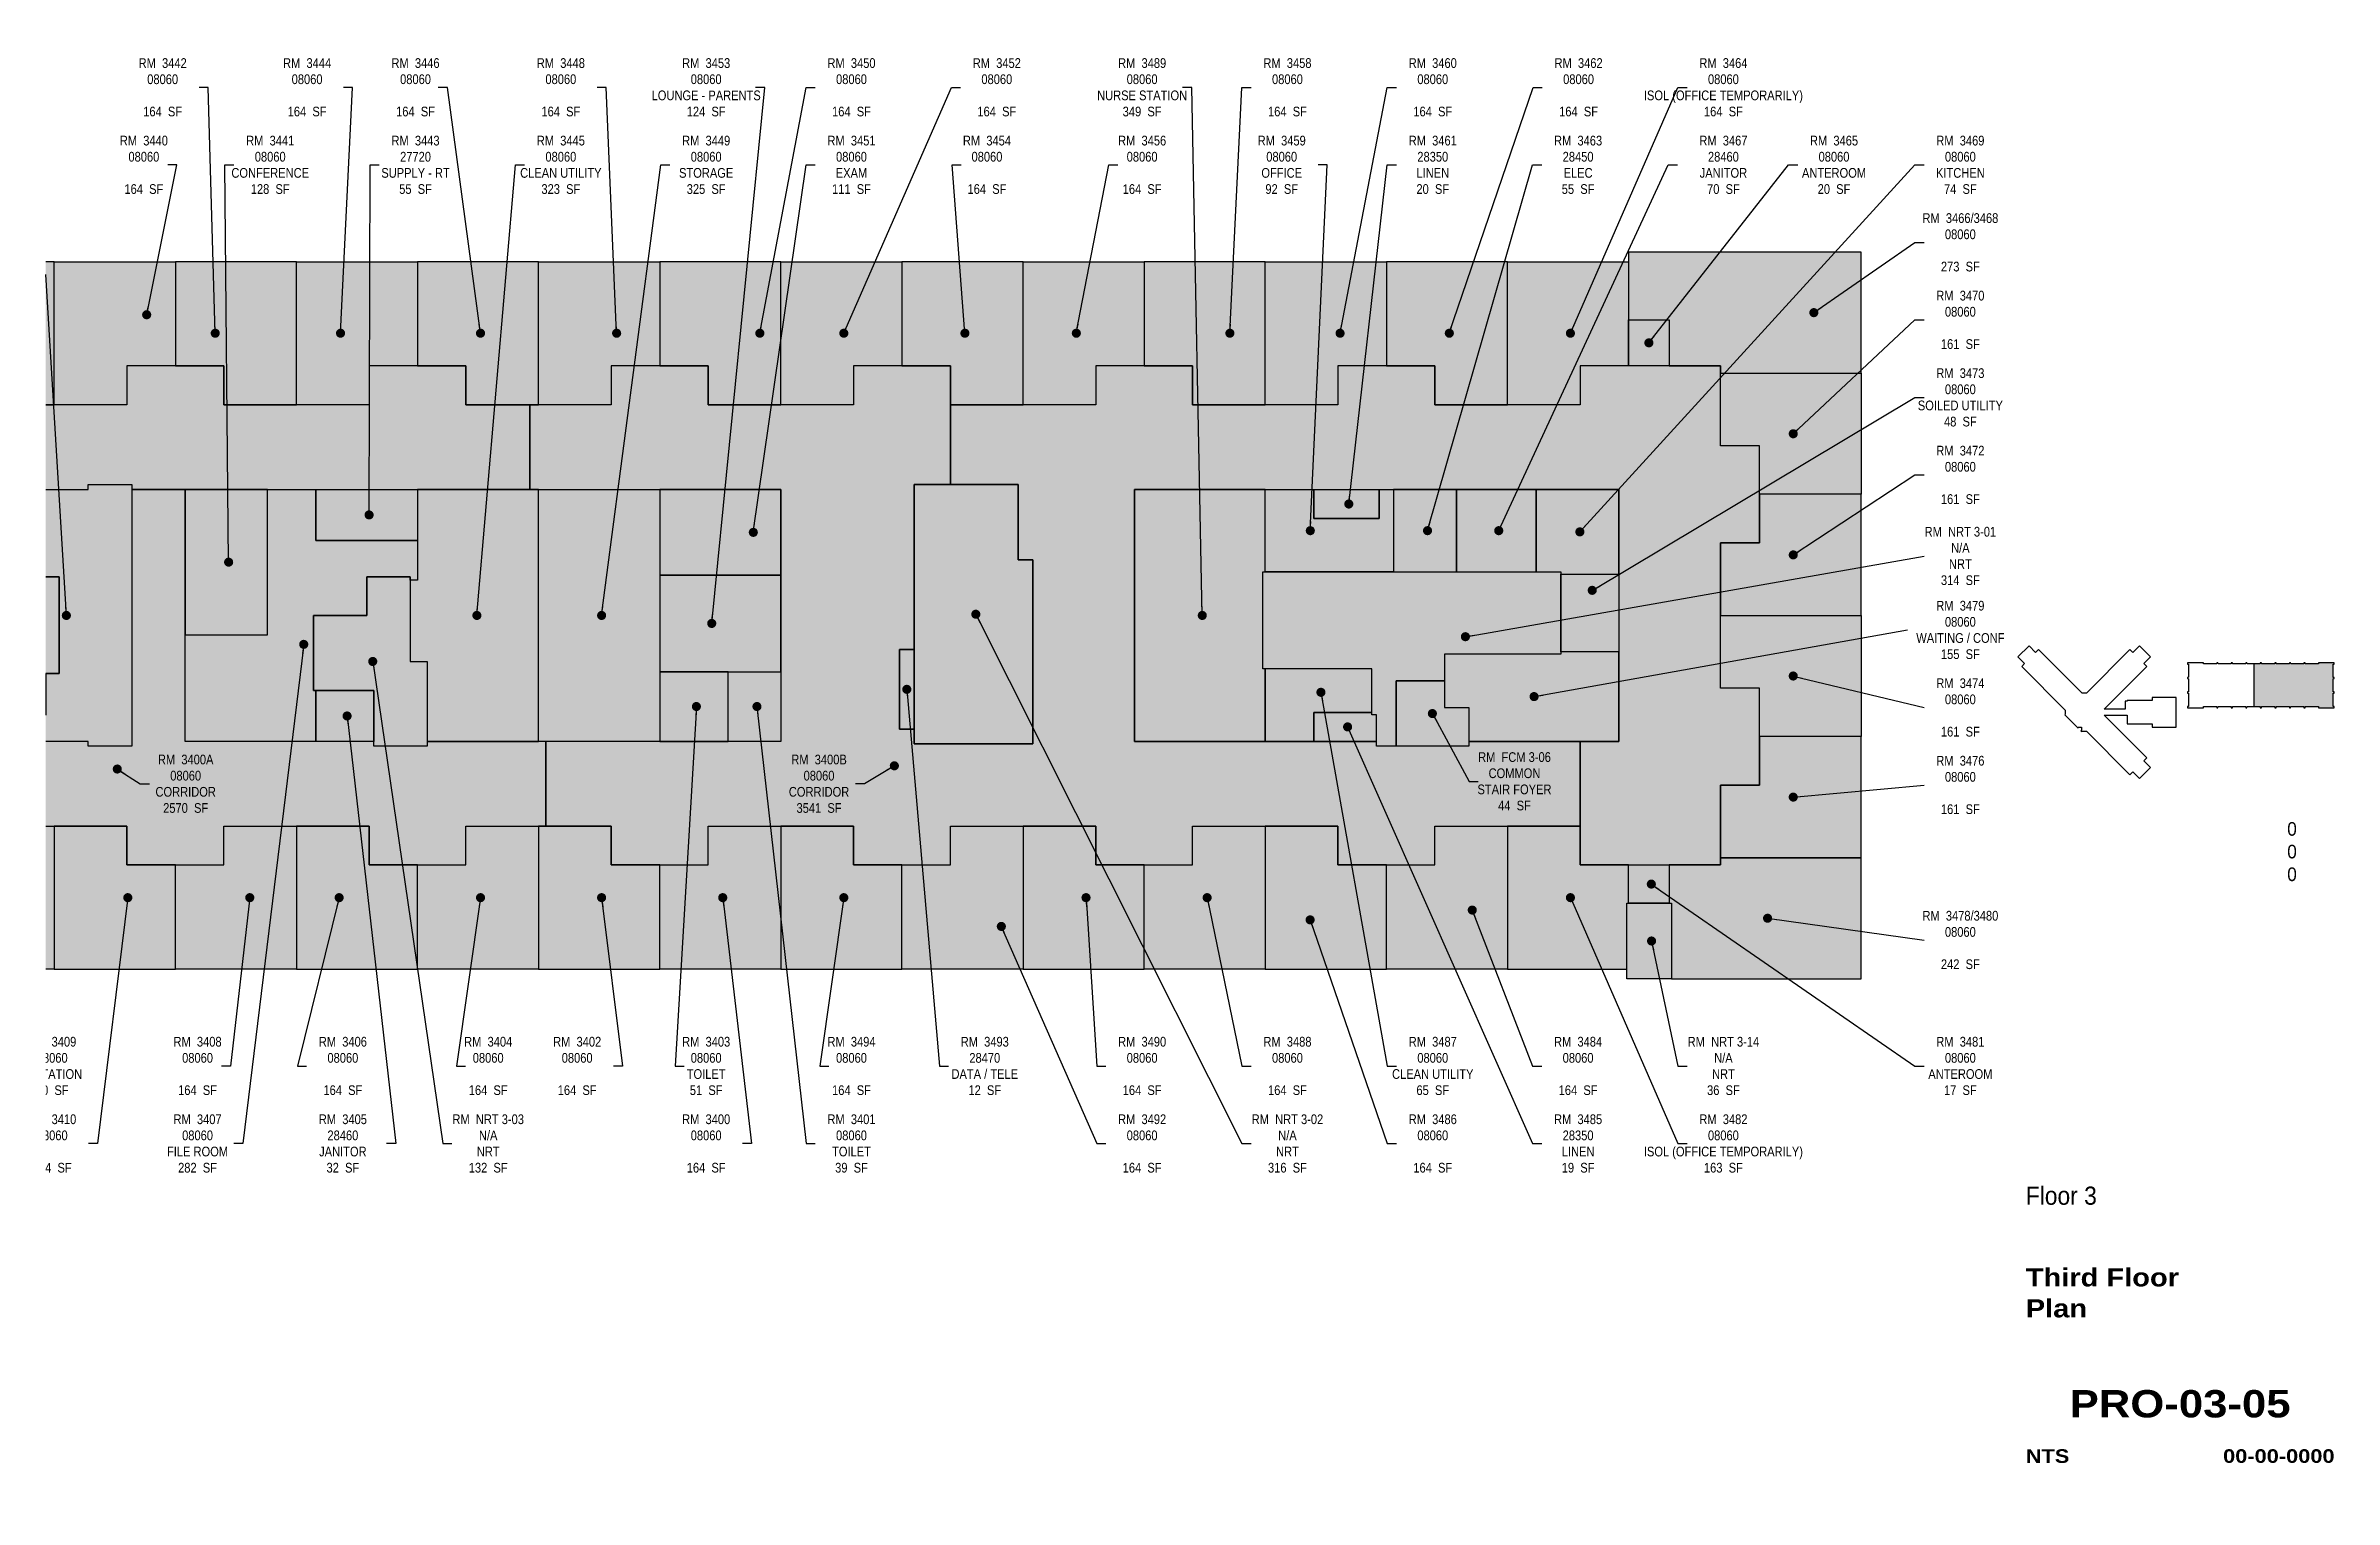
# Paper-space layout '05 new' of a CAD drawing. Header units: inches. Extents: x 0.7 to 16.5, y 0.5 to 10.5.
# The model-space entities are those that its viewports show. They can reach past a viewport. Long polylines and large blocks are cut down to what shows.
import ezdxf
from ezdxf.enums import TextEntityAlignment as Align

# ---------------------------------------------------------------- set-up
doc = ezdxf.new("R2010")
doc.units = ezdxf.units.IN
doc.header["$MEASUREMENT"] = 0
doc.layers.get('DEFPOINTS').update_dxf_attribs({"color": 31})
for name, color, linetype in [('0-LABEL', 3, 'Continuous'), ('1-NRT', 200, 'Continuous'), ('1-NRT-PTN', 253, 'Continuous'), ('3-FCM', 190, 'Continuous'), ('3-FCM-PTN', 9, 'Continuous'), ('4-OCC', 6, 'Continuous'), ('4-OCC-PTN', 95, 'Continuous'), ('T-8', 8, 'Continuous'), ('T-TTLBLK-5', 5, 'Continuous')]:
    doc.layers.add(name, color=color, linetype=linetype)
doc.layers.get('DEFPOINTS').freeze()
doc.styles.add('Arial90', font='arial.ttf', dxfattribs={"width": 0.9})
doc.styles.add('ArialBlack', font='')
doc.styles.add('ArialN', font='ARIALN.TTF')
doc.styles.get('ArialBlack').set_extended_font_data('Arial Black')
doc.dimstyles.new('AB-120', dxfattribs={"dimscale": 120, "dimtxt": 0.125, "dimasz": 0.09375, "dimexe": 0.0625, "dimexo": 0.125, "dimgap": 0.375, "dimtad": 0, "dimtih": 1, "dimtoh": 1, "dimdec": 4, "dimrnd": 0.0625, "dimzin": 0, "dimdsep": 46, "dimlunit": 4, "dimtxsty": 'ArialN', "dimblk": 'ARCHTICK', "dimcen": 0.09375, "dimclrd": 256, "dimclre": 256, "dimclrt": 256, "dimadec": 0, "dimazin": 0, "dimtfac": 1, "dimtdec": 4, "dimtofl": 0, "dimtmove": 2, "dimatfit": 3, "dimldrblk": 'DOT', "dimfxl": 0, "dimfrac": 2, "dimtolj": 1, "dimtzin": 0, "dimlwd": -1, "dimlwe": -1, "dimarcsym": 0})

# ---------------------------------------------------------------- blocks, each defined once
blk = doc.blocks.new('3rd outline')
blk.add_lwpolyline([(14.639, 2.654), (14.562, 2.578), (14.608, 2.532), (14.588, 2.513), (14.888, 2.212), (14.888, 2.184), (14.885, 2.18), (14.977, 2.088), (14.977, 2.095), (15, 2.095), (15, 2.075), (14.995, 2.07), (15.001, 2.064), (15.005, 2.068), (15.033, 2.068), (15.333, 1.767), (15.353, 1.787), (15.398, 1.742), (15.475, 1.818), (15.429, 1.864), (15.449, 1.883), (15.155, 2.177), (15.314, 2.177), (15.314, 2.118), (15.486, 2.118), (15.486, 2.095), (15.651, 2.095), (15.651, 2.3), (15.486, 2.3), (15.486, 2.278), (15.314, 2.278), (15.314, 2.274), (15.3, 2.274), (15.3, 2.219), (15.156, 2.219), (15.449, 2.513), (15.429, 2.532), (15.475, 2.578), (15.398, 2.654), (15.353, 2.609), (15.333, 2.629), (15.033, 2.328), (15.005, 2.328), (14.704, 2.629), (14.684, 2.609)], close=True)
blk.add_lwpolyline([(15.73, 2.537), (15.73, 2.529), (15.737, 2.528), (15.737, 2.438), (15.73, 2.437), (15.73, 2.429), (15.737, 2.428), (15.737, 2.338), (15.73, 2.337), (15.73, 2.329), (15.737, 2.328), (15.737, 2.238), (15.73, 2.237), (15.73, 2.229), (15.838, 2.229), (15.839, 2.236), (15.93, 2.236), (15.93, 2.229), (15.938, 2.229), (15.939, 2.236), (16.03, 2.236), (16.03, 2.229), (16.038, 2.229), (16.039, 2.236), (16.13, 2.236), (16.13, 2.229), (16.138, 2.229), (16.139, 2.236), (16.23, 2.236), (16.23, 2.229), (16.238, 2.229), (16.238, 2.229), (16.239, 2.236), (16.33, 2.236), (16.33, 2.229), (16.338, 2.229), (16.339, 2.236), (16.43, 2.236), (16.43, 2.229), (16.438, 2.229), (16.439, 2.236), (16.53, 2.236), (16.53, 2.229), (16.538, 2.229), (16.539, 2.236), (16.63, 2.236), (16.63, 2.229), (16.738, 2.229), (16.738, 2.237), (16.731, 2.238), (16.731, 2.328), (16.738, 2.329), (16.738, 2.337), (16.731, 2.338), (16.731, 2.428), (16.738, 2.429), (16.738, 2.437), (16.731, 2.437), (16.731, 2.528), (16.738, 2.529), (16.738, 2.537), (16.63, 2.537), (16.63, 2.53), (16.539, 2.53), (16.538, 2.537), (16.53, 2.537), (16.53, 2.53), (16.439, 2.53), (16.438, 2.537), (16.43, 2.537), (16.43, 2.53), (16.339, 2.53), (16.338, 2.537), (16.33, 2.537), (16.33, 2.53), (16.239, 2.53), (16.238, 2.537), (16.23, 2.537), (16.23, 2.53), (16.139, 2.53), (16.138, 2.537), (16.13, 2.537), (16.13, 2.53), (16.039, 2.53), (16.038, 2.537), (16.03, 2.537), (16.03, 2.53), (15.939, 2.53), (15.938, 2.537), (15.93, 2.537), (15.93, 2.53), (15.839, 2.53), (15.838, 2.537), (15.73, 2.537)])
blk = doc.blocks.new('sheettext_11x17_occ')
at = {"style": 'Arial90', "width": 0.9}
for tag, p in [('INTERIORGROSSAREA', (1.865, 4.565)), ('USEABLEAREA', (1.865, 4.409)), ('COMMONAREA', (1.865, 4.253))]:
    blk.add_attdef(tag, text='', height=0.0938, dxfattribs=at).set_placement(p, align=Align.RIGHT)
blk.add_attdef('FLOOR', text='', height=0.125, dxfattribs=at).set_placement((0, 2.151), align=Align.TOP_LEFT)
at = {"layer": 'T-8', "style": 'ArialBlack'}
for tag, p, height in [('TITLE_1', (0, 1.464), 0.125), ('TITLE_2', (0, 1.251), 0.125), ('SCALE', (0, 0.25), 0.0938)]:
    blk.add_attdef(tag, p, '', height=height, dxfattribs=at)
blk.add_attdef('DWG#', text='', height=0.188, dxfattribs=at).set_placement((1.062, 0.751), align=Align.TOP_CENTER)
blk.add_attdef('DATE', text='', height=0.0938, dxfattribs=at).set_placement((2.125, 0.25), align=Align.RIGHT)
blk = doc.blocks.new('_ArchTick')
at = {"const_width": 0.15}
blk.add_lwpolyline([(-0.5, -0.5), (0.5, 0.5)], dxfattribs=at)
blk = doc.blocks.new('_Dot')
at = {"lineweight": -2}
blk.add_line((-0.5, 0), (-1, 0), dxfattribs=at)
at = {"const_width": 0.5}
blk.add_lwpolyline([(-0.25, 0, 1), (0.25, 0, 1)], format="xyb", close=True, dxfattribs=at)

msp = doc.modelspace()

# ---------------------------------------------------------------- hatches: boundary and pattern name
at = {"layer": '1-NRT-PTN'}
for points in [[(886.5, 2057.5), (661.5, 2057.5), (661.5, 2159.5), (781.5, 2159.5), (781.5, 2225.5), (817.5, 2225.5), (817.5, 2195.5), (871.5, 2195.5), (871.5, 2273.5), (892.5, 2273.5), (892.5, 2195.5), (892.5, 2159.5), (1036.5, 2159.5), (1036.5, 2039.5), (886.5, 2039.5)], [(2242.5, 1952.5), (2242.5, 2180.5), (2224.5, 2180.5), (2224.5, 2273.5), (2095.5, 2273.5), (2095.5, 1952.5)], [(1492.5, 2054.5), (1492.5, 1949.5), (1426.5, 1949.5), (1426.5, 2018.5), (1351.5, 2018.5), (1351.5, 2111.5), (1417.5, 2111.5), (1417.5, 2159.5), (1471.5, 2159.5), (1471.5, 2054.5)], [(2662.5, 2045.5), (2527.5, 2045.5), (2527.5, 2165.5), (2896.5, 2165.5), (2896.5, 2063.5), (2752.5, 2063.5), (2752.5, 2030.5), (2692.5, 2030.5), (2692.5, 1949.5), (2668.5, 1949.5), (2668.5, 1988.5), (2662.5, 1988.5)], [(2978.4, 1755.1), (3033.5, 1755.1), (3033.5, 1661.5), (2978.4, 1661.5)]]:
    msp.add_hatch(color=256, dxfattribs=at).paths.add_polyline_path(points)
at = {"layer": '3-FCM-PTN'}
msp.add_hatch(color=256, dxfattribs=at).paths.add_polyline_path([(2752.5, 2030.5), (2752.5, 1997.5), (2782.5, 1997.5), (2782.5, 1949.5), (2692.5, 1949.5), (2692.5, 2030.5)])
at = {"layer": '4-OCC-PTN'}
for color, points in [(10, [(3030.9, 2477.7), (3030.9, 2420.5), (3094.5, 2420.5), (3094.5, 2411.5), (3268.5, 2411.5), (3268.5, 2561.5), (3004.5, 2561.5), (2980.5, 2561.5), (2980.5, 2477.7)]), (10, [(880.5, 2420.5), (940.5, 2420.5), (940.5, 2372.5), (1030.5, 2372.5), (1030.5, 2549.5), (880.5, 2549.5)]), (10, [(1180.5, 2420.5), (1120.5, 2420.5), (1120.5, 2372.5), (1030.5, 2372.5), (1030.5, 2549.5), (1180.5, 2549.5)]), (10, [(1180.5, 2420.5), (1240.5, 2420.5), (1240.5, 2372.5), (1330.5, 2372.5), (1330.5, 2549.5), (1180.5, 2549.5)]), (10, [(1480.5, 2420.5), (1420.5, 2420.5), (1420.5, 2372.5), (1330.5, 2372.5), (1330.5, 2549.5), (1480.5, 2549.5)]), (10, [(1480.5, 2420.5), (1540.5, 2420.5), (1540.5, 2372.5), (1630.5, 2372.5), (1630.5, 2549.5), (1480.5, 2549.5)]), (10, [(1780.5, 2420.5), (1720.5, 2420.5), (1720.5, 2372.5), (1630.5, 2372.5), (1630.5, 2549.5), (1780.5, 2549.5)]), (10, [(1780.5, 2420.5), (1840.5, 2420.5), (1840.5, 2372.5), (1930.5, 2372.5), (1930.5, 2549.5), (1780.5, 2549.5)]), (10, [(2080.5, 2420.5), (2020.5, 2420.5), (2020.5, 2372.5), (1930.5, 2372.5), (1930.5, 2549.5), (2080.5, 2549.5)]), (10, [(2080.5, 2420.5), (2140.5, 2420.5), (2140.5, 2372.5), (2230.5, 2372.5), (2230.5, 2549.5), (2080.5, 2549.5)]), (10, [(2380.5, 2420.5), (2320.5, 2420.5), (2320.5, 2372.5), (2230.5, 2372.5), (2230.5, 2549.5), (2380.5, 2549.5)]), (10, [(2380.5, 2420.5), (2440.5, 2420.5), (2440.5, 2372.5), (2530.5, 2372.5), (2530.5, 2549.5), (2380.5, 2549.5)]), (10, [(2680.5, 2420.5), (2620.5, 2420.5), (2620.5, 2372.5), (2530.5, 2372.5), (2530.5, 2549.5), (2680.5, 2549.5)]), (10, [(2680.5, 2420.5), (2740.5, 2420.5), (2740.5, 2372.5), (2830.5, 2372.5), (2830.5, 2549.5), (2680.5, 2549.5)]), (10, [(2980.5, 2477.7), (2980.5, 2420.5), (2920.5, 2420.5), (2920.5, 2372.5), (2830.5, 2372.5), (2830.5, 2549.5), (2980.5, 2549.5)]), (10, [(2980.5, 2477.7), (3030.9, 2477.7), (3030.9, 2420.5), (2980.5, 2420.5)]), (10, [(1619.5, 2267.6), (1930.5, 2267.5), (1930.5, 1955.5), (1639.5, 1955.5), (1639.5, 1850.5), (1720.5, 1850.5), (1720.5, 1802.5), (1840.5, 1802.5), (1840.5, 1850.5), (2020.5, 1850.5), (2020.5, 1802.5), (2140.5, 1802.5), (2140.5, 1850.5), (2320.5, 1850.5), (2320.5, 1802.5), (2440.5, 1802.5), (2440.5, 1850.5), (2620.5, 1850.5), (2620.5, 1802.5), (2740.5, 1802.5), (2740.5, 1850.5), (2920.5, 1850.5), (2920.5, 1955.5), (2782.5, 1955.5), (2782.5, 1949.5), (2668.5, 1949.5), (2668.5, 1955.5), (2368.5, 1955.5), (2368.5, 2267.5), (2968.5, 2267.5), (2968.5, 1955.5), (2920.5, 1955.5), (2920.5, 1802.5), (3094.5, 1802.5), (3094.5, 1901.5), (3142.5, 1901.5), (3142.5, 2021.5), (3094.5, 2021.5), (3094.5, 2201.5), (3142.5, 2201.5), (3142.5, 2321.5), (3094.5, 2321.5), (3094.5, 2420.5), (2920.5, 2420.5), (2920.5, 2372.5), (2740.5, 2372.5), (2740.5, 2420.5), (2620.5, 2420.5), (2620.5, 2372.5), (2440.5, 2372.5), (2440.5, 2420.5), (2320.5, 2420.5), (2320.5, 2372.5), (2140.5, 2372.5), (2140.5, 2273.5), (2224.5, 2273.5), (2224.5, 2180.5), (2242.5, 2180.5), (2242.5, 1952.5), (2095.5, 1952.5), (2095.5, 1970.5), (2077.5, 1970.5), (2077.5, 2069.5), (2095.5, 2069.5), (2095.5, 2273.5), (2140.5, 2273.5), (2140.5, 2420.5), (2020.5, 2420.5), (2020.5, 2372.5), (1840.5, 2372.5), (1840.5, 2420.5), (1720.5, 2420.5), (1720.5, 2372.5), (1619.5, 2372.5)]), (10, [(3142.5, 2261.5), (3142.5, 2321.5), (3094.5, 2321.5), (3094.5, 2411.5), (3268.5, 2411.5), (3268.5, 2261.5)]), (10, [(1020.5, 1988.5), (1020.5, 2039.5), (1036.5, 2039.5), (1036.5, 2159.5), (988.5, 2159.5), (988.5, 2228.5), (958.5, 2228.5), (958.5, 2267.5), (1072.5, 2267.5), (1072.5, 2273.5), (1126.5, 2273.5), (1126.5, 1949.5), (1072.5, 1949.5), (1072.5, 1955.5), (973.5, 1955.5), (973.5, 1988.5)]), (10, [(1480.5, 2204.5), (1480.5, 2155), (1471.5, 2155), (1471.5, 2159.5), (1417.5, 2159.5), (1417.5, 2111.5), (1351.5, 2111.5), (1351.5, 2018.5), (1354.5, 2018.5), (1354.5, 1955.5), (1192.5, 1955.5), (1192.5, 2069.5), (1192.5, 2087.5), (1294.5, 2087.5), (1294.5, 2267.5), (1354.5, 2267.5), (1354.5, 2204.5)]), (10, [(1294.5, 2267.5), (1192.5, 2267.5), (1192.5, 2159.5), (1192.5, 2087.5), (1294.5, 2087.5)]), (33, [(1480.5, 2267.5), (1480.5, 2204.5), (1354.5, 2204.5), (1354.5, 2267.5)]), (10, [(1480.5, 2267.5), (1480.5, 2155), (1471.5, 2155), (1471.5, 2054.5), (1492.5, 2054.5), (1492.5, 1955.5), (1630.5, 1955.5), (1630.5, 2267.5)]), (10, [(1780.5, 2267.5), (1780.5, 1955.5), (1630.5, 1955.5), (1630.5, 2267.5)]), (10, [(1780.5, 2267.5), (1780.5, 2161.3), (1930.5, 2161.3), (1930.5, 2267.5)]), (10, [(2527.5, 2165.5), (2530.5, 2165.5), (2530.5, 2267.5), (2368.5, 2267.5), (2368.5, 1955.5), (2530.5, 1955.5), (2530.5, 2045.5), (2527.5, 2045.5)]), (10, [(2689.5, 2267.5), (2689.5, 2165.5), (2530.5, 2165.5), (2530.5, 2267.5), (2587.5, 2267.5), (2590.5, 2267.5), (2590.5, 2231.5), (2671.5, 2231.5), (2671.5, 2267.5)]), (51, [(2671.5, 2267.5), (2671.5, 2231.5), (2590.5, 2231.5), (2590.5, 2267.5)]), (55, [(2689.5, 2267.5), (2689.5, 2165.5), (2767.5, 2165.5), (2767.5, 2267.5), (2749.5, 2267.5)]), (201, [(2767.5, 2267.5), (2767.5, 2165.5), (2865.9, 2165.5), (2865.9, 2267.5)]), (10, [(2968.5, 2267.5), (2865.9, 2267.5), (2865.9, 2165.5), (2896.5, 2165.5), (2896.5, 2162.5), (2968.5, 2162.5)]), (10, [(3142.5, 2261.5), (3142.5, 2201.5), (3094.5, 2201.5), (3094.5, 2111.5), (3268.5, 2111.5), (3268.5, 2261.5)]), (10, [(1780.5, 2161.3), (1780.5, 2041.8), (1930.5, 2041.8), (1930.5, 2161.3)]), (10, [(2968.5, 2162.5), (2896.5, 2162.5), (2896.5, 2066.5), (2968.5, 2066.5)]), (10, [(3142.5, 1961.5), (3142.5, 2021.5), (3094.5, 2021.5), (3094.5, 2111.5), (3268.5, 2111.5), (3268.5, 1961.5)]), (62, [(2095.5, 2069.5), (2077.5, 2069.5), (2077.5, 1970.5), (2095.5, 1970.5)]), (10, [(1780.5, 2041.8), (1780.5, 1955.5), (1862.8, 1955.5), (1865.2, 1955.5), (1865.2, 2041.8)]), (10, [(1865.2, 2041.8), (1930.5, 2041.8), (1930.5, 1955.5), (1865.2, 1955.5)]), (10, [(2530.5, 2045.5), (2530.5, 1955.5), (2587.5, 1955.5), (2590.5, 1955.5), (2590.5, 1988.5), (2590.5, 1991.5), (2662.5, 1991.5), (2662.5, 2045.5)]), (10, [(2968.5, 2066.5), (2896.5, 2066.5), (2896.5, 2063.5), (2752.5, 2063.5), (2752.5, 1997.5), (2782.5, 1997.5), (2782.5, 1955.5), (2968.5, 1955.5)]), (10, [(1020.5, 2039.5), (880.5, 2039.5), (880.5, 1988.5), (1020.5, 1988.5)]), (201, [(1354.5, 2018.5), (1426.5, 2018.5), (1426.5, 1955.5), (1354.5, 1955.5)]), (51, [(2668.5, 1955.5), (2668.5, 1988.5), (2662.5, 1988.5), (2662.5, 1991.5), (2590.5, 1991.5), (2590.5, 1955.5)]), (10, [(3142.5, 1961.5), (3142.5, 1901.5), (3094.5, 1901.5), (3094.5, 1811.5), (3268.5, 1811.5), (3268.5, 1961.5)]), (10, [(880.5, 1802.5), (940.5, 1802.5), (940.5, 1850.5), (1030.5, 1850.5), (1030.5, 1673.5), (880.5, 1673.5)]), (10, [(1180.5, 1802.5), (1120.5, 1802.5), (1120.5, 1850.5), (1030.5, 1850.5), (1030.5, 1673.5), (1180.5, 1673.5)]), (10, [(1180.5, 1802.5), (1240.5, 1802.5), (1240.5, 1850.5), (1330.5, 1850.5), (1330.5, 1673.5), (1180.5, 1673.5)]), (10, [(1480.5, 1802.5), (1420.5, 1802.5), (1420.5, 1850.5), (1330.5, 1850.5), (1330.5, 1673.5), (1480.5, 1673.5)]), (10, [(1480.5, 1802.5), (1540.5, 1802.5), (1540.5, 1850.5), (1630.5, 1850.5), (1630.5, 1673.5), (1480.5, 1673.5)]), (10, [(1780.5, 1802.5), (1720.5, 1802.5), (1720.5, 1850.5), (1630.5, 1850.5), (1630.5, 1673.5), (1780.5, 1673.5)]), (10, [(1780.5, 1802.5), (1840.5, 1802.5), (1840.5, 1850.5), (1930.5, 1850.5), (1930.5, 1673.5), (1780.5, 1673.5)]), (10, [(2080.5, 1802.5), (2020.5, 1802.5), (2020.5, 1850.5), (1930.5, 1850.5), (1930.5, 1673.5), (2080.5, 1673.5)]), (10, [(2080.5, 1802.5), (2140.5, 1802.5), (2140.5, 1850.5), (2230.5, 1850.5), (2230.5, 1673.5), (2080.5, 1673.5)]), (10, [(2380.5, 1802.5), (2320.5, 1802.5), (2320.5, 1850.5), (2230.5, 1850.5), (2230.5, 1673.5), (2380.5, 1673.5)]), (10, [(2380.5, 1802.5), (2440.5, 1802.5), (2440.5, 1850.5), (2530.5, 1850.5), (2530.5, 1673.5), (2380.5, 1673.5)]), (10, [(2680.5, 1802.5), (2620.5, 1802.5), (2620.5, 1850.5), (2530.5, 1850.5), (2530.5, 1673.5), (2680.5, 1673.5)]), (10, [(2680.5, 1802.5), (2740.5, 1802.5), (2740.5, 1850.5), (2830.5, 1850.5), (2830.5, 1673.5), (2680.5, 1673.5)]), (10, [(2980.5, 1802.5), (2920.5, 1802.5), (2920.5, 1850.5), (2830.5, 1850.5), (2830.5, 1673.5), (2978.4, 1673.5), (2978.4, 1755.1), (2980.5, 1755.1)]), (10, [(2980.5, 1802.5), (3030.9, 1802.5), (3030.9, 1755.1), (2980.5, 1755.1)]), (10, [(3033.5, 1661.5), (3268.5, 1661.5), (3268.5, 1811.5), (3094.5, 1811.5), (3094.5, 1802.5), (3030.9, 1802.5), (3030.9, 1755.1), (3033.5, 1755.1)])]:
    msp.add_hatch(color=color, dxfattribs=at).paths.add_polyline_path(points)
h = msp.add_hatch(color=10, dxfattribs=at)
h.dxf.hatch_style = 1
h.paths.add_polyline_path([(1619.5, 2372.5), (1540.5, 2372.5), (1540.5, 2420.5), (1420.5, 2420.5), (1420.5, 2372.5), (1240.5, 2372.5), (1240.5, 2420.5), (1120.5, 2420.5), (1120.5, 2372.5), (940.5, 2372.5), (940.5, 2420.5), (820.5, 2420.5), (820.5, 2372.5), (640.5, 2372.5), (640.5, 2420.5), (466.5, 2420.5), (466.5, 2321.5), (418.5, 2321.5), (418.5, 2201.5), (466.5, 2201.5), (466.5, 2122.6), (418.5, 2122.6), (418.5, 1901.5), (466.5, 1901.5), (466.5, 1802.5), (640.5, 1802.5), (640.5, 1850.5), (820.5, 1850.5), (820.5, 1802.5), (940.5, 1802.5), (940.5, 1850.5), (1120.5, 1850.5), (1120.5, 1802.5), (1240.5, 1802.5), (1240.5, 1850.5), (1420.5, 1850.5), (1420.5, 1802.5), (1540.5, 1802.5), (1540.5, 1850.5), (1639.5, 1850.5), (1639.5, 1955.5), (1492.5, 1955.5), (1492.5, 1949.5), (1426.5, 1949.5), (1426.5, 1955.5), (1192.5, 1955.5), (1192.5, 2267.5), (1126.5, 2267.5), (1126.5, 1949.5), (1072.5, 1949.5), (1072.5, 1955.5), (592.5, 1955.5), (592.5, 2267.5), (781.5, 2267.5), (781.5, 2273.5), (892.5, 2273.5), (892.5, 2267.5), (1072.5, 2267.5), (1072.5, 2273.5), (1126.5, 2273.5), (1126.5, 2267.5), (1619.5, 2267.5)])

# ---------------------------------------------------------------- linework, layer by layer
at = {"layer": '1-NRT'}
for points in [[(886.5, 2057.5), (661.5, 2057.5), (661.5, 2057.5), (661.5, 2159.5), (781.5, 2159.5), (781.5, 2225.5), (817.5, 2225.5), (817.5, 2195.5), (871.5, 2195.5), (871.5, 2273.5), (892.5, 2273.5), (892.5, 2195.5), (892.5, 2159.5), (1036.5, 2159.5), (1036.5, 2039.5), (886.5, 2039.5)], [(2242.5, 1952.5), (2242.5, 2180.5), (2224.5, 2180.5), (2224.5, 2273.5), (2095.5, 2273.5), (2095.5, 1952.5)]]:
    msp.add_lwpolyline(points, close=True, dxfattribs=at)
for points in [[(1492.5, 2054.5), (1492.5, 1949.5), (1426.5, 1949.5), (1426.5, 2018.5), (1351.5, 2018.5), (1351.5, 2111.5), (1417.5, 2111.5), (1417.5, 2159.5), (1471.5, 2159.5), (1471.5, 2054.5), (1492.5, 2054.5)], [(2662.5, 2045.5), (2662.5, 2045.5), (2527.5, 2045.5), (2527.5, 2165.5), (2896.5, 2165.5), (2896.5, 2063.5), (2752.5, 2063.5), (2752.5, 2030.5), (2692.5, 2030.5), (2692.5, 1949.5), (2668.5, 1949.5), (2668.5, 1988.5), (2662.5, 1988.5), (2662.5, 2045.5)], [(2978.4, 1755.1), (3033.5, 1755.1), (3033.5, 1661.5), (2978.4, 1661.5), (2978.4, 1755.1)]]:
    msp.add_lwpolyline(points, dxfattribs=at)
at = {"layer": '3-FCM'}
msp.add_lwpolyline([(2752.5, 2030.5), (2752.5, 1997.5), (2782.5, 1997.5), (2782.5, 1949.5), (2692.5, 1949.5), (2692.5, 2030.5)], close=True, dxfattribs=at)
at = {"layer": '4-OCC'}
for points in [[(3030.9, 2477.7), (3030.9, 2420.5), (3094.5, 2420.5), (3094.5, 2411.5), (3268.5, 2411.5), (3268.5, 2561.5), (3004.5, 2561.5), (2980.5, 2561.5), (2980.5, 2561.5), (2980.5, 2477.7)], [(2980.5, 2477.7), (3030.9, 2477.7), (3030.9, 2420.5), (2980.5, 2420.5)], [(1619.5, 2267.6), (1930.5, 2267.5), (1930.5, 1955.5), (1639.5, 1955.5), (1639.5, 1850.5), (1720.5, 1850.5), (1720.5, 1802.5), (1840.5, 1802.5), (1840.5, 1850.5), (2020.5, 1850.5), (2020.5, 1802.5), (2140.5, 1802.5), (2140.5, 1850.5), (2320.5, 1850.5), (2320.5, 1802.5), (2440.5, 1802.5), (2440.5, 1850.5), (2620.5, 1850.5), (2620.5, 1802.5), (2740.5, 1802.5), (2740.5, 1850.5), (2920.5, 1850.5), (2920.5, 1955.5), (2782.5, 1955.5), (2782.5, 1949.5), (2668.5, 1949.5), (2668.5, 1955.5), (2368.5, 1955.5), (2368.5, 2267.5), (2968.5, 2267.5), (2968.5, 1955.5), (2920.5, 1955.5), (2920.5, 1802.5), (3094.5, 1802.5), (3094.5, 1901.5), (3142.5, 1901.5), (3142.5, 2021.5), (3094.5, 2021.5), (3094.5, 2201.5), (3142.5, 2201.5), (3142.5, 2321.5), (3094.5, 2321.5), (3094.5, 2420.5), (2920.5, 2420.5), (2920.5, 2372.5), (2740.5, 2372.5), (2740.5, 2420.5), (2620.5, 2420.5), (2620.5, 2372.5), (2440.5, 2372.5), (2440.5, 2420.5), (2320.5, 2420.5), (2320.5, 2372.5), (2140.5, 2372.5), (2140.5, 2273.5), (2224.5, 2273.5), (2224.5, 2180.5), (2242.5, 2180.5), (2242.5, 1952.5), (2095.5, 1952.5), (2095.5, 1970.5), (2077.5, 1970.5), (2077.5, 2069.5), (2095.5, 2069.5), (2095.5, 2273.5), (2140.5, 2273.5), (2140.5, 2420.5), (2020.5, 2420.5), (2020.5, 2372.5), (1840.5, 2372.5), (1840.5, 2420.5), (1720.5, 2420.5), (1720.5, 2372.5), (1619.5, 2372.5), (1619.5, 2267.6)], [(1020.5, 1988.5), (1020.5, 2039.5), (1036.5, 2039.5), (1036.5, 2159.5), (988.5, 2159.5), (988.5, 2228.5), (958.5, 2228.5), (958.5, 2228.5), (958.5, 2228.5), (958.5, 2267.5), (1072.5, 2267.5), (1072.5, 2273.5), (1072.5, 2273.5), (1126.5, 2273.5), (1126.5, 1949.5), (1072.5, 1949.5), (1072.5, 1955.5), (973.5, 1955.5), (973.5, 1988.5)], [(1780.5, 2267.5), (1780.5, 1955.5), (1780.5, 1955.5), (1780.5, 1955.5), (1630.5, 1955.5), (1630.5, 2267.5), (1780.5, 2267.5), (1780.5, 2267.5), (1780.5, 2267.5)], [(2530.5, 2045.5), (2530.5, 1955.5), (2587.5, 1955.5), (2590.5, 1955.5), (2590.5, 1988.5), (2590.5, 1991.5), (2662.5, 1991.5), (2662.5, 2045.5)], [(2668.5, 1955.5), (2668.5, 1988.5), (2662.5, 1988.5), (2662.5, 1991.5), (2590.5, 1991.5), (2590.5, 1955.5), (2668.5, 1955.5)], [(2980.5, 1802.5), (2920.5, 1802.5), (2920.5, 1850.5), (2830.5, 1850.5), (2830.5, 1673.5), (2978.4, 1673.5), (2978.4, 1673.5), (2978.4, 1673.5), (2978.4, 1673.5), (2978.4, 1755.1), (2980.5, 1755.1)], [(2980.5, 1802.5), (3030.9, 1802.5), (3030.9, 1755.1), (2980.5, 1755.1)], [(3033.5, 1661.5), (3033.5, 1661.5), (3033.5, 1661.5), (3268.5, 1661.5), (3268.5, 1811.5), (3094.5, 1811.5), (3094.5, 1802.5), (3030.9, 1802.5), (3030.9, 1802.5), (3030.9, 1755.1), (3033.5, 1755.1)]]:
    msp.add_lwpolyline(points, close=True, dxfattribs=at)
for points in [[(880.5, 2420.5), (940.5, 2420.5), (940.5, 2372.5), (1030.5, 2372.5), (1030.5, 2549.5), (880.5, 2549.5), (880.5, 2549.5), (880.5, 2549.5), (880.5, 2420.5)], [(1180.5, 2420.5), (1120.5, 2420.5), (1120.5, 2372.5), (1030.5, 2372.5), (1030.5, 2549.5), (1180.5, 2549.5), (1180.5, 2549.5), (1180.5, 2549.5), (1180.5, 2420.5)], [(1180.5, 2420.5), (1240.5, 2420.5), (1240.5, 2372.5), (1330.5, 2372.5), (1330.5, 2549.5), (1180.5, 2549.5), (1180.5, 2549.5), (1180.5, 2549.5), (1180.5, 2420.5)], [(1480.5, 2420.5), (1420.5, 2420.5), (1420.5, 2372.5), (1330.5, 2372.5), (1330.5, 2549.5), (1480.5, 2549.5), (1480.5, 2549.5), (1480.5, 2549.5), (1480.5, 2420.5)], [(1480.5, 2420.5), (1540.5, 2420.5), (1540.5, 2372.5), (1630.5, 2372.5), (1630.5, 2549.5), (1480.5, 2549.5), (1480.5, 2549.5), (1480.5, 2549.5), (1480.5, 2420.5)], [(1780.5, 2420.5), (1720.5, 2420.5), (1720.5, 2372.5), (1630.5, 2372.5), (1630.5, 2549.5), (1780.5, 2549.5), (1780.5, 2549.5), (1780.5, 2549.5), (1780.5, 2420.5)], [(1780.5, 2420.5), (1840.5, 2420.5), (1840.5, 2372.5), (1930.5, 2372.5), (1930.5, 2549.5), (1780.5, 2549.5), (1780.5, 2549.5), (1780.5, 2549.5), (1780.5, 2420.5)], [(2080.5, 2420.5), (2020.5, 2420.5), (2020.5, 2372.5), (1930.5, 2372.5), (1930.5, 2549.5), (2080.5, 2549.5), (2080.5, 2549.5), (2080.5, 2549.5), (2080.5, 2420.5)], [(2080.5, 2420.5), (2140.5, 2420.5), (2140.5, 2372.5), (2230.5, 2372.5), (2230.5, 2549.5), (2080.5, 2549.5), (2080.5, 2549.5), (2080.5, 2549.5), (2080.5, 2420.5)], [(2380.5, 2420.5), (2320.5, 2420.5), (2320.5, 2372.5), (2230.5, 2372.5), (2230.5, 2549.5), (2380.5, 2549.5), (2380.5, 2549.5), (2380.5, 2549.5), (2380.5, 2420.5)], [(2380.5, 2420.5), (2440.5, 2420.5), (2440.5, 2372.5), (2530.5, 2372.5), (2530.5, 2549.5), (2380.5, 2549.5), (2380.5, 2549.5), (2380.5, 2549.5), (2380.5, 2420.5)], [(2680.5, 2420.5), (2620.5, 2420.5), (2620.5, 2372.5), (2530.5, 2372.5), (2530.5, 2549.5), (2680.5, 2549.5), (2680.5, 2549.5), (2680.5, 2549.5), (2680.5, 2420.5)], [(2680.5, 2420.5), (2740.5, 2420.5), (2740.5, 2372.5), (2830.5, 2372.5), (2830.5, 2549.5), (2680.5, 2549.5), (2680.5, 2549.5), (2680.5, 2549.5), (2680.5, 2420.5)], [(2980.5, 2477.7), (2980.5, 2477.7), (2980.5, 2420.5), (2920.5, 2420.5), (2920.5, 2372.5), (2830.5, 2372.5), (2830.5, 2549.5), (2980.5, 2549.5), (2980.5, 2549.5), (2980.5, 2549.5), (2980.5, 2477.7)], [(940.5, 1850.5), (1120.5, 1850.5), (1120.5, 1802.5), (1240.5, 1802.5), (1240.5, 1850.5), (1420.5, 1850.5), (1420.5, 1802.5), (1540.5, 1802.5), (1540.5, 1850.5), (1639.5, 1850.5), (1639.5, 1955.5), (1492.5, 1955.5), (1492.5, 1949.5), (1426.5, 1949.5), (1426.5, 1955.5), (1192.5, 1955.5), (1192.5, 2267.5), (1126.5, 2267.5), (1126.5, 1949.5), (1072.5, 1949.5), (1072.5, 1955.5), (592.5, 1955.5)], [(892.5, 2267.5), (1072.5, 2267.5), (1072.5, 2273.5), (1126.5, 2273.5), (1126.5, 2267.5), (1619.5, 2267.5), (1619.5, 2372.5), (1540.5, 2372.5), (1540.5, 2420.5), (1420.5, 2420.5), (1420.5, 2372.5), (1240.5, 2372.5), (1240.5, 2420.5), (1120.5, 2420.5), (1120.5, 2372.5), (940.5, 2372.5)], [(3142.5, 2261.5), (3142.5, 2321.5), (3094.5, 2321.5), (3094.5, 2411.5), (3268.5, 2411.5), (3268.5, 2261.5), (3268.5, 2261.5), (3268.5, 2261.5), (3142.5, 2261.5)], [(1480.5, 2204.5), (1480.5, 2155), (1471.5, 2155), (1471.5, 2159.5), (1417.5, 2159.5), (1417.5, 2111.5), (1351.5, 2111.5), (1351.5, 2018.5), (1354.5, 2018.5), (1354.5, 1955.5), (1354.5, 1955.5), (1192.5, 1955.5), (1192.5, 2069.5), (1192.5, 2069.5), (1192.5, 2087.5), (1294.5, 2087.5), (1294.5, 2267.5), (1354.5, 2267.5), (1354.5, 2204.5), (1354.5, 2204.5), (1480.5, 2204.5), (1480.5, 2204.5), (1480.5, 2204.5)], [(1294.5, 2267.5), (1192.5, 2267.5), (1192.5, 2159.5), (1192.5, 2159.5), (1192.5, 2087.5), (1294.5, 2087.5), (1294.5, 2267.5)], [(1480.5, 2267.5), (1480.5, 2204.5), (1354.5, 2204.5), (1354.5, 2204.5), (1354.5, 2204.5), (1354.5, 2267.5), (1354.5, 2267.5), (1480.5, 2267.5)], [(1480.5, 2267.5), (1480.5, 2155), (1471.5, 2155), (1471.5, 2054.5), (1492.5, 2054.5), (1492.5, 1955.5), (1630.5, 1955.5), (1630.5, 1955.5), (1630.5, 2267.5), (1480.5, 2267.5)], [(1780.5, 2267.5), (1780.5, 2161.3), (1930.5, 2161.3), (1930.5, 2267.5), (1780.5, 2267.5)], [(2527.5, 2165.5), (2530.5, 2165.5), (2530.5, 2267.5), (2368.5, 2267.5), (2368.5, 1955.5), (2530.5, 1955.5), (2530.5, 1955.5), (2530.5, 2045.5), (2527.5, 2045.5), (2527.5, 2165.5)], [(2689.5, 2267.5), (2689.5, 2165.5), (2530.5, 2165.5), (2530.5, 2267.5), (2587.5, 2267.5), (2590.5, 2267.5), (2590.5, 2231.5), (2590.5, 2231.5), (2671.5, 2231.5), (2671.5, 2231.5), (2671.5, 2267.5), (2689.5, 2267.5)], [(2671.5, 2267.5), (2671.5, 2231.5), (2590.5, 2231.5), (2590.5, 2267.5), (2671.5, 2267.5)], [(2689.5, 2267.5), (2689.5, 2165.5), (2767.5, 2165.5), (2767.5, 2267.5), (2767.5, 2267.5), (2767.5, 2267.5), (2749.5, 2267.5), (2749.5, 2267.5), (2749.5, 2267.5), (2749.5, 2267.5), (2689.5, 2267.5)], [(2767.5, 2267.5), (2767.5, 2165.5), (2865.9, 2165.5), (2865.9, 2165.5), (2865.9, 2267.5), (2767.5, 2267.5)], [(2865.9, 2267.5), (2865.9, 2165.5), (2896.5, 2165.5), (2896.5, 2162.5), (2968.5, 2162.5), (2968.5, 2267.5), (2865.9, 2267.5)], [(3142.5, 2261.5), (3142.5, 2201.5), (3094.5, 2201.5), (3094.5, 2111.5), (3268.5, 2111.5), (3268.5, 2261.5), (3268.5, 2261.5), (3268.5, 2261.5), (3142.5, 2261.5)], [(1780.5, 2161.3), (1780.5, 2041.8), (1930.5, 2041.8), (1930.5, 2161.3), (1780.5, 2161.3)], [(2896.5, 2162.5), (2968.5, 2162.5), (2968.5, 2066.5), (2968.5, 2066.5), (2896.5, 2066.5), (2896.5, 2162.5)], [(3142.5, 1961.5), (3142.5, 2021.5), (3094.5, 2021.5), (3094.5, 2111.5), (3268.5, 2111.5), (3268.5, 1961.5), (3268.5, 1961.5), (3268.5, 1961.5), (3142.5, 1961.5)], [(2095.5, 2069.5), (2077.5, 2069.5), (2077.5, 1970.5), (2095.5, 1970.5), (2095.5, 2069.5)], [(1780.5, 2041.8), (1780.5, 1955.5), (1862.8, 1955.5), (1865.2, 1955.5), (1865.2, 2041.8), (1780.5, 2041.8)], [(1865.2, 2041.8), (1930.5, 2041.8), (1930.5, 1955.5), (1865.2, 1955.5), (1865.2, 2041.8)], [(2968.5, 2066.5), (2896.5, 2066.5), (2896.5, 2063.5), (2752.5, 2063.5), (2752.5, 1997.5), (2782.5, 1997.5), (2782.5, 1955.5), (2968.5, 1955.5), (2968.5, 2066.5)], [(1020.5, 2039.5), (880.5, 2039.5), (880.5, 1988.5), (1020.5, 1988.5), (1020.5, 2039.5)], [(1354.5, 2018.5), (1426.5, 2018.5), (1426.5, 2018.5), (1426.5, 1955.5), (1354.5, 1955.5), (1354.5, 2018.5)], [(3142.5, 1961.5), (3142.5, 1901.5), (3094.5, 1901.5), (3094.5, 1811.5), (3268.5, 1811.5), (3268.5, 1961.5), (3268.5, 1961.5), (3268.5, 1961.5), (3142.5, 1961.5)], [(880.5, 1802.5), (940.5, 1802.5), (940.5, 1850.5), (1030.5, 1850.5), (1030.5, 1673.5), (880.5, 1673.5), (880.5, 1673.5), (880.5, 1673.5), (880.5, 1802.5)], [(1180.5, 1802.5), (1120.5, 1802.5), (1120.5, 1850.5), (1030.5, 1850.5), (1030.5, 1673.5), (1180.5, 1673.5), (1180.5, 1673.5), (1180.5, 1673.5), (1180.5, 1802.5)], [(1180.5, 1802.5), (1240.5, 1802.5), (1240.5, 1850.5), (1330.5, 1850.5), (1330.5, 1673.5), (1180.5, 1673.5), (1180.5, 1673.5), (1180.5, 1673.5), (1180.5, 1802.5)], [(1480.5, 1802.5), (1420.5, 1802.5), (1420.5, 1850.5), (1330.5, 1850.5), (1330.5, 1673.5), (1480.5, 1673.5), (1480.5, 1673.5), (1480.5, 1673.5), (1480.5, 1802.5)], [(1480.5, 1802.5), (1540.5, 1802.5), (1540.5, 1850.5), (1630.5, 1850.5), (1630.5, 1673.5), (1480.5, 1673.5), (1480.5, 1673.5), (1480.5, 1673.5), (1480.5, 1802.5)], [(1780.5, 1802.5), (1720.5, 1802.5), (1720.5, 1850.5), (1630.5, 1850.5), (1630.5, 1673.5), (1780.5, 1673.5), (1780.5, 1673.5), (1780.5, 1673.5), (1780.5, 1802.5)], [(1780.5, 1802.5), (1840.5, 1802.5), (1840.5, 1850.5), (1930.5, 1850.5), (1930.5, 1673.5), (1780.5, 1673.5), (1780.5, 1673.5), (1780.5, 1673.5), (1780.5, 1802.5)], [(2080.5, 1802.5), (2020.5, 1802.5), (2020.5, 1850.5), (1930.5, 1850.5), (1930.5, 1673.5), (2080.5, 1673.5), (2080.5, 1673.5), (2080.5, 1673.5), (2080.5, 1802.5)], [(2080.5, 1802.5), (2140.5, 1802.5), (2140.5, 1850.5), (2230.5, 1850.5), (2230.5, 1673.5), (2080.5, 1673.5), (2080.5, 1673.5), (2080.5, 1673.5), (2080.5, 1802.5)], [(2380.5, 1802.5), (2320.5, 1802.5), (2320.5, 1850.5), (2230.5, 1850.5), (2230.5, 1673.5), (2380.5, 1673.5), (2380.5, 1673.5), (2380.5, 1673.5), (2380.5, 1802.5)], [(2380.5, 1802.5), (2440.5, 1802.5), (2440.5, 1850.5), (2530.5, 1850.5), (2530.5, 1673.5), (2380.5, 1673.5), (2380.5, 1673.5), (2380.5, 1673.5), (2380.5, 1802.5)], [(2680.5, 1802.5), (2620.5, 1802.5), (2620.5, 1850.5), (2530.5, 1850.5), (2530.5, 1673.5), (2680.5, 1673.5), (2680.5, 1673.5), (2680.5, 1673.5), (2680.5, 1802.5)], [(2680.5, 1802.5), (2740.5, 1802.5), (2740.5, 1850.5), (2830.5, 1850.5), (2830.5, 1673.5), (2680.5, 1673.5), (2680.5, 1673.5), (2680.5, 1673.5), (2680.5, 1802.5)]]:
    msp.add_lwpolyline(points, dxfattribs=at)

# ---------------------------------------------------------------- texts
at = {"layer": '0-LABEL', "char_height": 12, "attachment_point": 5, "style": 'ArialN'}
for s, insert in [('RM  3442\\P08060\\P\\P164  SF', (1164.8, 2765.5)), ('RM  3444\\P08060\\P\\P164  SF', (1343.7, 2765.5)), ('RM  3446\\P08060\\P\\P164  SF', (1478, 2765.5)), ('RM  3448\\P08060\\P\\P164  SF', (1658, 2765.5)), ('RM  3453\\P08060\\PLOUNGE - PARENTS\\P124  SF', (1838, 2765.5)), ('RM  3450\\P08060\\P\\P164  SF', (2018, 2765.5)), ('RM  3452\\P08060\\P\\P164  SF', (2198, 2765.5)), ('RM  3489\\P08060\\PNURSE STATION\\P349  SF', (2378, 2765.5)), ('RM  3458\\P08060\\P\\P164  SF', (2558, 2765.5)), ('RM  3460\\P08060\\P\\P164  SF', (2738, 2765.5)), ('RM  3462\\P08060\\P\\P164  SF', (2918.6, 2765.5)), ('RM  3464\\P08060\\PISOL (OFFICE TEMPORARILY)\\P164  SF', (3098, 2765.5)), ('RM  3440\\P08060\\P\\P164  SF', (1141.5, 2669.5)), ('RM  3441\\P08060\\PCONFERENCE\\P128  SF', (1298, 2669.5)), ('RM  3443\\P27720\\PSUPPLY - RT\\P55  SF', (1478, 2669.5)), ('RM  3445\\P08060\\PCLEAN UTILITY\\P323  SF', (1658, 2669.5)), ('RM  3449\\P08060\\PSTORAGE\\P325  SF', (1838, 2669.5)), ('RM  3451\\P08060\\PEXAM\\P111  SF', (2018, 2669.5)), ('RM  3454\\P08060\\P\\P164  SF', (2185.8, 2669.5)), ('RM  3456\\P08060\\P\\P164  SF', (2378, 2669.5)), ('RM  3459\\P08060\\POFFICE\\P92  SF', (2550.9, 2669.5)), ('RM  3461\\P28350\\PLINEN\\P20  SF', (2738, 2669.5)), ('RM  3463\\P28450\\PELEC\\P55  SF', (2918, 2669.5)), ('RM  3467\\P28460\\PJANITOR\\P70  SF', (3098, 2669.5)), ('RM  3465\\P08060\\PANTEROOM\\P20  SF', (3235, 2669.5)), ('RM  3469\\P08060\\PKITCHEN\\P74  SF', (3391.5, 2669.5)), ('RM  3466/3468\\P08060\\P\\P273  SF', (3391.5, 2573.5)), ('RM  3470\\P08060\\P\\P161  SF', (3391.5, 2477.5)), ('RM  3473\\P08060\\PSOILED UTILITY\\P48  SF', (3391.5, 2381.5)), ('RM  3472\\P08060\\P\\P161  SF', (3391.5, 2285.5)), ('RM  NRT 3-01\\PN/A\\PNRT\\P314  SF', (3391.5, 2185.1)), ('RM  3479\\P08060\\PWAITING / CONF\\P155  SF', (3391.5, 2093.5)), ('RM  3474\\P08060\\P\\P161  SF', (3391.5, 1997.5)), ('RM  3400A\\P08060\\PCORRIDOR\\P2570  SF', (1193.3, 1903)), ('RM  3400B\\P08060\\PCORRIDOR\\P3541  SF', (1977.8, 1903)), ('RM  FCM 3-06\\PCOMMON\\PSTAIR FOYER\\P44  SF', (2839.2, 1906)), ('RM  3476\\P08060\\P\\P161  SF', (3391.5, 1901.5)), ('RM  3478/3480\\P08060\\P\\P242  SF', (3391.5, 1709.5)), ('RM  3409\\P08060\\PDICTATION\\P50  SF', (1028, 1553.5)), ('RM  3408\\P08060\\P\\P164  SF', (1208, 1553.5)), ('RM  3406\\P08060\\P\\P164  SF', (1388, 1553.5)), ('RM  3404\\P08060\\P\\P164  SF', (1568, 1553.5)), ('RM  3402\\P08060\\P\\P164  SF', (1678.2, 1553.5)), ('RM  3403\\P08060\\PTOILET\\P51  SF', (1838, 1553.5)), ('RM  3494\\P08060\\P\\P164  SF', (2018, 1553.5)), ('RM  3493\\P28470\\PDATA / TELE\\P12  SF', (2183.1, 1553.5)), ('RM  3490\\P08060\\P\\P164  SF', (2378, 1553.5)), ('RM  3488\\P08060\\P\\P164  SF', (2558, 1553.5)), ('RM  3487\\P08060\\PCLEAN UTILITY\\P65  SF', (2738, 1553.5)), ('RM  3484\\P08060\\P\\P164  SF', (2918, 1553.5)), ('RM  NRT 3-14\\PN/A\\PNRT\\P36  SF', (3098, 1553.5)), ('RM  3481\\P08060\\PANTEROOM\\P17  SF', (3391.5, 1553.5)), ('RM  3410\\P08060\\P\\P164  SF', (1028, 1457.5)), ('RM  3407\\P08060\\PFILE ROOM\\P282  SF', (1208, 1457.5)), ('RM  3405\\P28460\\PJANITOR\\P32  SF', (1388, 1457.5)), ('RM  NRT 3-03\\PN/A\\PNRT\\P132  SF', (1568, 1457.5)), ('RM  3400\\P08060\\P\\P164  SF', (1838, 1457.5)), ('RM  3401\\P08060\\PTOILET\\P39  SF', (2018, 1457.5)), ('RM  3492\\P08060\\P\\P164  SF', (2378, 1457.5)), ('RM  NRT 3-02\\PN/A\\PNRT\\P316  SF', (2558, 1457.5)), ('RM  3486\\P08060\\P\\P164  SF', (2738, 1457.5)), ('RM  3485\\P28350\\PLINEN\\P19  SF', (2918, 1457.5)), ('RM  3482\\P08060\\PISOL (OFFICE TEMPORARILY)\\P163  SF', (3098, 1457.5))]:
    msp.add_mtext(s, dxfattribs=dict(at, insert=insert))

# ---------------------------------------------------------------- leaders
at = {"layer": '0-LABEL', "annotation_type": 0, "has_hookline": 1}
for points, hookline_direction, text_width in [([(1045.5, 2111.5), (1006, 2765.5), (994.8, 2765.5)], 1, 109.3), ([(1229.9, 2461), (1221, 2765.5), (1209.8, 2765.5)], 1, 57.8), ([(1385.1, 2461), (1399.9, 2765.5), (1388.7, 2765.5)], 1, 57.9), ([(1558.5, 2461), (1517.5, 2765.5), (1506.2, 2765.5)], 1, 57.9), ([(1727.1, 2461), (1714.2, 2765.5), (1703, 2765.5)], 1, 57.9), ([(1844.9, 2101.6), (1910.5, 2765.5), (1899.3, 2765.5)], 1, 133.5), ([(1904.5, 2461), (1961.7, 2765.5), (1973, 2765.5)], 0, 57.9), ([(2008.5, 2461), (2141.7, 2765.5), (2153, 2765.5)], 0, 57.8), ([(2452.5, 2111.5), (2439.4, 2765.5), (2428.1, 2765.5)], 1, 109.3), ([(2486.7, 2461), (2501.7, 2765.5), (2513, 2765.5)], 0, 57.9), ([(2623.2, 2461), (2681.7, 2765.5), (2693, 2765.5)], 0, 57.9), ([(2758.5, 2461), (2862.4, 2765.5), (2873.6, 2765.5)], 0, 57.8), ([(2908.5, 2461), (3041.7, 2765.5), (3053, 2765.5)], 0, 194.9), ([(1145, 2483.9), (1182.2, 2669.5), (1171, 2669.5)], 1, 57.9), ([(1246.5, 2177.5), (1241.7, 2669.5), (1253, 2669.5)], 0, 94.8), ([(1420.5, 2236), (1421.7, 2669.5), (1433, 2669.5)], 0, 83.9), ([(1554, 2111.5), (1601.7, 2669.5), (1613, 2669.5)], 0, 100.1), ([(1708.5, 2111.5), (1781.7, 2669.5), (1793, 2669.5)], 0, 65.9), ([(1896.4, 2214.4), (1961.7, 2669.5), (1973, 2669.5)], 0, 56), ([(2158.5, 2461), (2142.7, 2669.5), (2154, 2669.5)], 0, 57.9), ([(2296.5, 2461), (2336.8, 2669.5), (2348, 2669.5)], 0, 57.9), ([(2586.3, 2216.5), (2607.1, 2669.5), (2595.9, 2669.5)], 1, 57.9), ([(2634, 2249.5), (2681.7, 2669.5), (2693, 2669.5)], 0, 56), ([(2731.5, 2216.5), (2861.7, 2669.5), (2873, 2669.5)], 0, 57.9), ([(2819.7, 2216.5), (3029.7, 2669.5), (3041, 2669.5)], 0, 58.2), ([(2920.2, 2215), (3335.3, 2669.5), (3346.5, 2669.5)], 0, 58.2), ([(3005.7, 2449.1), (3178.8, 2669.5), (3190, 2669.5)], 0, 78.4), ([(3210, 2486.5), (3335.3, 2573.5), (3346.5, 2573.5)], 0, 92.3), ([(3184.5, 2336.5), (3335.3, 2477.5), (3346.5, 2477.5)], 0, 57.9), ([(2935.5, 2142.6), (3335.3, 2381.5), (3346.5, 2381.5)], 0, 104.7), ([(3184.5, 2186.5), (3335.3, 2285.5), (3346.5, 2285.5)], 0, 57.8), ([(2778.4, 2085.2), (3346.5, 2185.1)], 0, 85), ([(2172, 2113), (2501.7, 1457.5), (2513, 1457.5)], 0, 86.8), ([(1339.5, 2075.7), (1264.2, 1457.5), (1253, 1457.5)], 1, 73.4), ([(2863.5, 2011), (3326.1, 2093.5)], 0, 108.4), ([(1425, 2054.5), (1511.7, 1457.5), (1523, 1457.5)], 0, 86.9), ([(3184.5, 2036.5), (3346.5, 1997.5)], 0, 57.9), ([(981.3, 2014), (971.7, 1553.5), (983, 1553.5)], 0, 71.9), ([(2086.5, 2020), (2126.9, 1553.5), (2138.1, 1553.5)], 0, 80.7), ([(2599.5, 2016.3), (2681.7, 1553.5), (2693, 1553.5)], 0, 100.1), ([(1393.2, 1987), (1453.4, 1457.5), (1442.2, 1457.5)], 1, 58.2), ([(1825.9, 1998.7), (1799.4, 1553.5), (1810.7, 1553.5)], 0, 57.9), ([(1900.9, 1998.7), (1961.7, 1457.5), (1973, 1457.5)], 0, 56), ([(2737.5, 1990), (2782.9, 1906), (2794.2, 1906)], 0, 90.8), ([(2632.5, 1973.5), (2861.7, 1457.5), (2873, 1457.5)], 0, 58), ([(2071.1, 1925.3), (2034, 1903), (2022.8, 1903)], 1, 74), ([(1108.6, 1921.3), (1137.1, 1903), (1148.3, 1903)], 0, 74), ([(3184.5, 1886.5), (3346.5, 1901.5)], 0, 57.9), ([(1121.6, 1762), (1084.2, 1457.5), (1073, 1457.5)], 1, 57.9), ([(1272.7, 1762), (1248.8, 1553.5), (1237.6, 1553.5)], 1, 57.9), ([(1383.4, 1762), (1331.7, 1553.5), (1343, 1553.5)], 0, 57.9), ([(1558.5, 1762), (1528.8, 1553.5), (1540.1, 1553.5)], 0, 57.9), ([(1708.5, 1762), (1734.4, 1553.5), (1723.2, 1553.5)], 1, 57.8), ([(1858.5, 1762), (1894.2, 1457.5), (1883, 1457.5)], 1, 57.9), ([(2008.5, 1762), (1978.8, 1553.5), (1990, 1553.5)], 0, 57.9), ([(2308.5, 1762), (2321.7, 1553.5), (2333, 1553.5)], 0, 57.9), ([(2458.5, 1762), (2501.7, 1553.5), (2513, 1553.5)], 0, 57.9), ([(2908.5, 1762), (3041.7, 1457.5), (3053, 1457.5)], 0, 194.9), ([(3008.7, 1778.8), (3335.3, 1553.5), (3346.5, 1553.5)], 0, 78.4), ([(2203.6, 1726.4), (2321.7, 1457.5), (2333, 1457.5)], 0, 57.8), ([(2586.1, 1734.5), (2681.7, 1457.5), (2693, 1457.5)], 0, 57.9), ([(2786.9, 1746.6), (2861.7, 1553.5), (2873, 1553.5)], 0, 57.9), ([(3152.7, 1736.5), (3346.5, 1709.5)], 0, 92.3), ([(3009, 1708.3), (3041.7, 1553.5), (3053, 1553.5)], 0, 86.9)]:
    msp.add_leader(points, dimstyle='AB-120', dxfattribs=dict(at, hookline_direction=hookline_direction, text_width=text_width))

psp = doc.layouts.new('05 new')

# ---------------------------------------------------------------- hatches: boundary and pattern name
at = {"layer": 'T-8'}
psp.add_hatch(color=256, dxfattribs=at).paths.add_polyline_path([(16.491, 6.245), (16.498, 6.246), (16.498, 6.254), (16.39, 6.254), (16.389, 6.247), (16.299, 6.247), (16.298, 6.254), (16.29, 6.254), (16.289, 6.247), (16.199, 6.247), (16.198, 6.254), (16.19, 6.254), (16.189, 6.247), (16.099, 6.247), (16.098, 6.254), (16.09, 6.254), (16.089, 6.247), (15.999, 6.247), (15.998, 6.254), (15.99, 6.254), (15.989, 6.247), (15.944, 6.247), (15.944, 5.953), (15.989, 5.953), (15.99, 5.946), (15.998, 5.946), (15.999, 5.953), (16.089, 5.953), (16.09, 5.946), (16.098, 5.946), (16.099, 5.953), (16.189, 5.953), (16.19, 5.946), (16.198, 5.946), (16.199, 5.953), (16.289, 5.953), (16.29, 5.946), (16.298, 5.946), (16.299, 5.953), (16.389, 5.953), (16.39, 5.946), (16.498, 5.946), (16.498, 5.954), (16.491, 5.955), (16.491, 6.045), (16.498, 6.046), (16.498, 6.054), (16.491, 6.055), (16.491, 6.145), (16.498, 6.146), (16.498, 6.154), (16.491, 6.154)])

# ---------------------------------------------------------------- linework, layer by layer
psp.add_lwpolyline([(15.944, 6.247), (15.944, 5.953)], dxfattribs=at)

# ---------------------------------------------------------------- block references
psp.add_blockref('3rd outline', (-0.241, 3.717), dxfattribs=at)
at = {"layer": 'T-TTLBLK-5'}
psp.add_blockref('sheettext_11x17_occ', (14.375, 0.5), dxfattribs=at).add_auto_attribs({'FLOOR': 'Floor 3', 'TITLE_1': 'Third Floor', 'TITLE_2': 'Plan', 'DWG#': 'PRO-03-05', 'SCALE': 'NTS', 'DATE': '00-00-0000', 'COMMONAREA': '0', 'USEABLEAREA': '0', 'INTERIORGROSSAREA': '0'})

# ---------------------------------------------------------------- viewports
at = {"layer": 'DEFPOINTS'}
vp = psp.add_viewport(center=(7.5, 5.5), size=(13.5, 10), view_center_point=(2235, 1917), view_height=1800.00004, dxfattribs=at)
vp.frozen_layers = ['DEFPOINTS']

doc.saveas('drawing.dxf')
